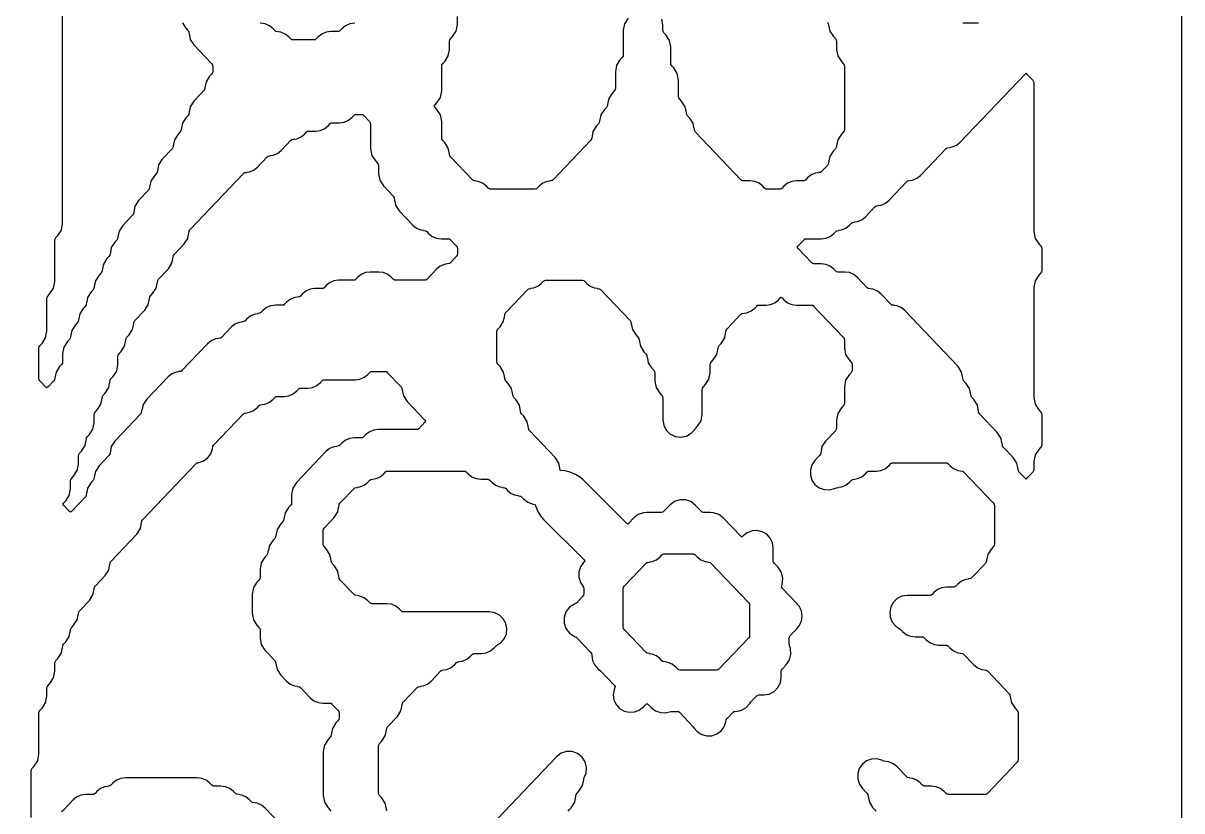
# Model space of a CAD drawing. Header units: millimetres. Extents: x 2 to 65, y 2 to 128.
# Drawn here: x 32.17 to 65.27, y 55.41 to 77.91 of the extents above; entities that cross this region are included whole.
import ezdxf

# ---------------------------------------------------------------- set-up
doc = ezdxf.new("R2010")
doc.units = ezdxf.units.MM
doc.layers.add('CUT', color=1, linetype='Continuous')

msp = doc.modelspace()

# ---------------------------------------------------------------- linework, layer by layer
at = {"layer": 'CUT'}
for points in [[(44.134, 2), (52.134, 2), (52.134, 5), (65.2679, 5), (65.2679, 125), (52.134, 125), (52.134, 128), (44.134, 128), (44.134, 125), (23.134, 125), (23.134, 128), (15.134, 128), (15.134, 125), (2, 125), (2, 5), (15.134, 5), (15.134, 2), (23.134, 2), (23.134, 5), (44.134, 5)], [(54.963, 71.7484), (55.0963, 71.7665), (55.2199, 71.8195), (55.325, 71.9035), (55.3795, 71.9607), (55.4046, 71.9809), (55.47, 71.9897), (55.4696, 71.9927), (55.5474, 72.0033), (55.6711, 72.0563), (55.7761, 72.1403), (55.8306, 72.1975), (55.8558, 72.2177), (55.9212, 72.2265), (55.9208, 72.2295), (55.9986, 72.2401), (56.1223, 72.2931), (56.2273, 72.3771), (56.5074, 72.6711), (56.5326, 72.6912), (56.598, 72.7001), (56.5976, 72.7031), (56.6753, 72.7137), (56.799, 72.7666), (56.9041, 72.8507), (57.4097, 73.3815), (57.4349, 73.4016), (57.5003, 73.4105), (57.4999, 73.4135), (57.5777, 73.424), (57.7013, 73.477), (57.8064, 73.561), (58.5376, 74.3286), (58.5628, 74.3487), (58.6282, 74.3576), (58.6278, 74.3606), (58.7056, 74.3712), (58.8293, 74.4241), (58.9343, 74.5082), (60.7888, 76.4548), (60.8168, 76.4759), (60.8448, 76.4548), (61.0095, 76.2819), (61.0338, 76.2439), (61.0424, 76.1996), (61.0424, 71.9485), (61.0781, 71.7627), (61.1804, 71.6036), (61.235, 71.5462), (61.2594, 71.5082), (61.2679, 71.4639), (61.2679, 70.849), (61.2594, 70.8047), (61.235, 70.7667), (61.1804, 70.7093), (61.0781, 70.5502), (61.0424, 70.3644), (61.0424, 67.2127), (61.0781, 67.027), (61.1804, 66.8678), (61.235, 66.8104), (61.2594, 66.7725), (61.2679, 66.7282), (61.2679, 65.8765), (61.2594, 65.8322), (61.235, 65.7942), (61.1804, 65.7368), (61.0781, 65.5777), (61.0424, 65.3919), (61.0424, 65.1661), (61.0338, 65.1218), (61.0095, 65.0838), (60.8448, 64.911), (60.8168, 64.8898), (60.7888, 64.911), (60.6241, 65.0838), (60.5997, 65.1218), (60.5822, 65.213), (60.5801, 65.2126), (60.5554, 65.3409), (60.4532, 65.5), (60.1729, 65.7942), (60.1486, 65.8322), (60.131, 65.9233), (60.129, 65.9229), (60.1043, 66.0512), (60.002, 66.2104), (59.4962, 66.7413), (59.4718, 66.7793), (59.4543, 66.8705), (59.4522, 66.8701), (59.4275, 66.9984), (59.3253, 67.1575), (59.2706, 67.2149), (59.2462, 67.2529), (59.2287, 67.344), (59.2266, 67.3437), (59.2019, 67.4719), (59.0997, 67.6311), (59.045, 67.6885), (59.0206, 67.7265), (59.0031, 67.8176), (59.0011, 67.8172), (58.9763, 67.9455), (58.8741, 68.1047), (57.3552, 69.699), (57.2502, 69.783), (57.1265, 69.836), (57.0487, 69.8466), (57.0491, 69.8496), (56.9837, 69.8585), (56.9586, 69.8786), (56.6785, 70.1726), (56.5734, 70.2566), (56.4498, 70.3096), (56.372, 70.3202), (56.3724, 70.3232), (56.307, 70.332), (56.2818, 70.3522), (56.0017, 70.6462), (55.8967, 70.7302), (55.773, 70.7832), (55.6397, 70.8013), (55.4366, 70.8013), (55.4046, 70.8056), (55.3795, 70.8257), (55.325, 70.8829), (55.2199, 70.967), (55.0963, 71.02), (54.963, 71.0381), (54.7598, 71.0381), (54.7279, 71.0424), (54.7027, 71.0625), (54.3012, 71.484), (54.2819, 71.5116), (54.3012, 71.5392), (54.4771, 71.724), (54.5023, 71.7441), (54.5342, 71.7484)], [(33.5212, 64.8339), (33.5297, 64.8782), (33.5541, 64.9162), (33.6088, 64.9736), (33.711, 65.1327), (33.7468, 65.3184), (33.7468, 65.5442), (33.7553, 65.5886), (33.7797, 65.6265), (33.8344, 65.6839), (33.9366, 65.8431), (33.9613, 65.9714), (33.9633, 65.971), (33.9809, 66.0621), (34.0053, 66.1001), (34.0599, 66.1575), (34.1622, 66.3166), (34.1979, 66.5024), (34.1979, 66.7282), (34.2065, 66.7725), (34.2308, 66.8104), (34.2855, 66.8678), (34.3877, 67.027), (34.4125, 67.1553), (34.4145, 67.1549), (34.4321, 67.2461), (34.4564, 67.284), (34.5111, 67.3414), (34.6133, 67.5006), (34.638, 67.6289), (34.6401, 67.6285), (34.6576, 67.7196), (34.682, 67.7576), (34.7367, 67.815), (34.8389, 67.9741), (34.8747, 68.1599), (34.8747, 68.3857), (34.8832, 68.43), (34.9076, 68.468), (34.9623, 68.5254), (35.0645, 68.6845), (35.0892, 68.8128), (35.0912, 68.8124), (35.1088, 68.9036), (35.1332, 68.9415), (35.1879, 68.9989), (35.2901, 69.1581), (35.3148, 69.2864), (35.3168, 69.286), (35.3344, 69.3771), (35.3588, 69.4151), (35.639, 69.7093), (35.7412, 69.8684), (35.766, 69.9967), (35.768, 69.9963), (35.7856, 70.0875), (35.8099, 70.1255), (35.8646, 70.1829), (35.9668, 70.342), (35.9915, 70.4703), (35.9936, 70.4699), (36.0111, 70.5611), (36.0355, 70.599), (36.3158, 70.8932), (36.418, 71.0524), (36.4427, 71.1807), (36.4447, 71.1803), (36.4623, 71.2714), (36.4867, 71.3094), (36.7669, 71.6036), (36.8692, 71.7627), (36.8939, 71.891), (36.8959, 71.8906), (36.9135, 71.9818), (36.9378, 72.0197), (38.4607, 73.6182), (38.4859, 73.6384), (38.5513, 73.6473), (38.5509, 73.6502), (38.6287, 73.6608), (38.7523, 73.7138), (38.8574, 73.7978), (39.1375, 74.0918), (39.1626, 74.1119), (39.228, 74.1208), (39.2276, 74.1238), (39.3054, 74.1344), (39.4291, 74.1874), (39.5341, 74.2714), (39.8142, 74.5654), (39.8394, 74.5855), (39.9048, 74.5944), (39.9044, 74.5974), (39.9822, 74.6079), (40.1058, 74.6609), (40.2109, 74.745), (40.2654, 74.8022), (40.2905, 74.8223), (40.3225, 74.8266), (40.5256, 74.8266), (40.6589, 74.8447), (40.7826, 74.8977), (40.8876, 74.9818), (40.9421, 75.039), (40.9673, 75.0591), (40.9992, 75.0634), (41.2024, 75.0634), (41.3357, 75.0815), (41.4593, 75.1345), (41.5644, 75.2185), (41.6189, 75.2757), (41.644, 75.2959), (41.676, 75.3002), (41.834, 75.3002), (41.8659, 75.2959), (41.8911, 75.2757), (42.0604, 75.098), (42.0848, 75.06), (42.0934, 75.0157), (42.0934, 74.3163), (42.1291, 74.1306), (42.2313, 73.9714), (42.286, 73.914), (42.3104, 73.8761), (42.3189, 73.8318), (42.3189, 73.606), (42.3547, 73.4202), (42.4569, 73.2611), (42.7372, 72.9669), (42.7616, 72.9289), (42.7791, 72.8378), (42.7812, 72.8382), (42.8059, 72.7099), (42.9081, 72.5507), (43.2991, 72.1403), (43.4041, 72.0563), (43.5278, 72.0033), (43.6056, 71.9927), (43.6052, 71.9897), (43.6706, 71.9809), (43.6957, 71.9607), (43.7502, 71.9035), (43.8553, 71.8195), (43.979, 71.7665), (44.1123, 71.7484), (44.3154, 71.7484), (44.3473, 71.7441), (44.3725, 71.724), (44.5419, 71.5462), (44.5662, 71.5082), (44.5748, 71.4639), (44.5748, 71.3226), (44.5662, 71.2783), (44.5419, 71.2403), (44.3725, 71.0625), (44.3473, 71.0424), (44.2819, 71.0335), (44.2823, 71.0305), (44.2045, 71.02), (44.0809, 70.967), (43.9758, 70.8829), (43.6957, 70.5889), (43.6706, 70.5688), (43.6387, 70.5645), (42.8039, 70.5645), (42.772, 70.5688), (42.7468, 70.5889), (42.6923, 70.6462), (42.5872, 70.7302), (42.4636, 70.7832), (42.3303, 70.8013), (42.082, 70.8013), (41.9487, 70.7832), (41.825, 70.7302), (41.72, 70.6462), (41.6655, 70.5889), (41.6403, 70.5688), (41.6084, 70.5645), (41.1797, 70.5645), (41.0464, 70.5464), (40.9227, 70.4934), (40.8177, 70.4094), (40.7632, 70.3522), (40.738, 70.332), (40.7061, 70.3277), (40.5029, 70.3277), (40.3696, 70.3096), (40.246, 70.2566), (40.1409, 70.1726), (40.0864, 70.1154), (40.0612, 70.0952), (39.9958, 70.0864), (39.9962, 70.0834), (39.9185, 70.0728), (39.7948, 70.0198), (39.6897, 69.9358), (39.6352, 69.8786), (39.6101, 69.8585), (39.5782, 69.8541), (39.375, 69.8541), (39.2417, 69.836), (39.118, 69.783), (39.013, 69.699), (38.9585, 69.6418), (38.9333, 69.6217), (38.8679, 69.6128), (38.8683, 69.6098), (38.7905, 69.5992), (38.6669, 69.5463), (38.5618, 69.4622), (38.5073, 69.405), (38.4822, 69.3849), (38.4168, 69.376), (38.4172, 69.373), (38.3394, 69.3625), (38.2157, 69.3095), (38.1107, 69.2254), (37.8306, 68.9314), (37.8054, 68.9113), (37.74, 68.9024), (37.7404, 68.8994), (37.6626, 68.8889), (37.539, 68.8359), (37.4339, 68.7519), (36.7027, 67.9843), (36.6775, 67.9642), (36.6121, 67.9553), (36.6125, 67.9523), (36.5347, 67.9417), (36.411, 67.8887), (36.306, 67.8047), (35.6894, 67.1575), (35.5872, 66.9984), (35.5625, 66.8701), (35.5605, 66.8705), (35.5429, 66.7793), (35.5185, 66.7413), (34.7871, 65.9736), (34.6849, 65.8144), (34.6602, 65.6861), (34.6581, 65.6865), (34.6406, 65.5954), (34.6162, 65.5574), (34.3359, 65.2632), (34.2337, 65.1041), (34.209, 64.9758), (34.207, 64.9762), (34.1894, 64.885), (34.165, 64.8471), (34.1103, 64.7897), (34.0081, 64.6305), (33.9834, 64.5022), (33.9814, 64.5026), (33.9638, 64.4114), (33.9394, 64.3735), (33.5492, 63.9638), (33.5212, 63.9427), (33.4932, 63.9638), (33.3219, 64.1436), (33.3026, 64.1712), (33.3219, 64.1989), (33.3832, 64.2632), (33.4854, 64.4223), (33.5212, 64.6081)], [(50.3621, 62.6689), (50.4166, 62.7261), (50.4418, 62.7462), (50.4737, 62.7505), (51.3085, 62.7505), (51.3404, 62.7462), (51.3656, 62.7261), (51.4201, 62.6689), (51.5251, 62.5848), (51.6488, 62.5318), (51.7266, 62.5213), (51.7262, 62.5183), (51.7916, 62.5094), (51.8167, 62.4893), (52.8884, 61.3644), (52.9128, 61.3264), (52.9214, 61.2821), (52.9214, 60.4304), (52.9128, 60.3861), (52.8884, 60.3481), (52.0423, 59.46), (52.0172, 59.4399), (51.9852, 59.4355), (50.9249, 59.4355), (50.893, 59.4399), (50.8678, 59.46), (50.8133, 59.5172), (50.7082, 59.6012), (50.5846, 59.6542), (50.5068, 59.6648), (50.5072, 59.6678), (50.4418, 59.6766), (50.4166, 59.6968), (50.3621, 59.754), (50.2571, 59.838), (50.1334, 59.891), (50.0556, 59.9016), (50.056, 59.9045), (49.9906, 59.9134), (49.9655, 59.9336), (49.3449, 60.5849), (49.3206, 60.6229), (49.312, 60.6672), (49.312, 61.7557), (49.3206, 61.8), (49.3449, 61.8379), (49.9655, 62.4893), (49.9906, 62.5094), (50.056, 62.5183), (50.0556, 62.5213), (50.1334, 62.5318), (50.2571, 62.5848)]]:
    msp.add_lwpolyline(points, close=True, dxfattribs=at)
for points in [[(36.7151, 77.9192), (36.8173, 77.76), (36.872, 77.7026), (36.8964, 77.6647), (36.914, 77.5735), (36.916, 77.5739), (36.9407, 77.4456), (37.0429, 77.2865), (37.5488, 76.7555), (37.5732, 76.7175), (37.5817, 76.6732), (37.5817, 76.5319), (37.5732, 76.4876), (37.5488, 76.4496), (37.4941, 76.3922), (37.3919, 76.233), (37.3672, 76.1048), (37.3651, 76.1051), (37.3476, 76.014), (37.3232, 75.976), (37.0429, 75.6818), (36.9407, 75.5227), (36.916, 75.3944), (36.914, 75.3948), (36.8964, 75.3036), (36.872, 75.2657), (36.8173, 75.2083), (36.7151, 75.0491), (36.6904, 74.9208), (36.6884, 74.9212), (36.6708, 74.8301), (36.6464, 74.7921), (36.5918, 74.7347), (36.4895, 74.5755), (36.4648, 74.4472), (36.4628, 74.4476), (36.4452, 74.3565), (36.4209, 74.3185), (36.1406, 74.0243), (36.0384, 73.8652), (36.0137, 73.7369), (36.0116, 73.7373), (35.9941, 73.6461), (35.9697, 73.6082), (35.915, 73.5508), (35.8128, 73.3916), (35.7881, 73.2633), (35.786, 73.2637), (35.7685, 73.1725), (35.7441, 73.1346), (35.4638, 72.8404), (35.3616, 72.6812), (35.3369, 72.553), (35.3349, 72.5533), (35.3173, 72.4622), (35.2929, 72.4242), (35.0127, 72.13), (34.9105, 71.9709), (34.8857, 71.8426), (34.8837, 71.843), (34.8661, 71.7518), (34.8418, 71.7139), (34.7871, 71.6565), (34.6849, 71.4973), (34.6602, 71.369), (34.6581, 71.3694), (34.6406, 71.2783), (34.6162, 71.2403), (34.5615, 71.1829), (34.4593, 71.0237), (34.4346, 70.8954), (34.4325, 70.8958), (34.415, 70.8047), (34.3906, 70.7667), (34.3359, 70.7093), (34.2337, 70.5502), (34.209, 70.4219), (34.207, 70.4223), (34.1894, 70.3311), (34.165, 70.2931), (34.1103, 70.2357), (34.0081, 70.0766), (33.9834, 69.9483), (33.9814, 69.9487), (33.9638, 69.8575), (33.9394, 69.8196), (33.8848, 69.7622), (33.7825, 69.603), (33.7578, 69.4747), (33.7558, 69.4751), (33.7382, 69.384), (33.7139, 69.346), (33.6592, 69.2886), (33.557, 69.1294), (33.5322, 69.0012), (33.5302, 69.0016), (33.5126, 68.9104), (33.4883, 68.8724), (33.4336, 68.815), (33.3314, 68.6559), (33.2956, 68.4701), (33.2956, 68.2443), (33.2871, 68.2), (33.2627, 68.1621), (33.208, 68.1047), (33.1058, 67.9455), (33.0811, 67.8172), (33.079, 67.8176), (33.0615, 67.7265), (33.0371, 67.6885), (32.8724, 67.5156), (32.8444, 67.4945), (32.8164, 67.5156), (32.6518, 67.6885), (32.6274, 67.7265), (32.6188, 67.7708), (32.6188, 68.6225), (32.6274, 68.6668), (32.6518, 68.7047), (32.7064, 68.7621), (32.8087, 68.9213), (32.8444, 69.107), (32.8444, 70.0432), (32.853, 70.0875), (32.8773, 70.1255), (32.932, 70.1829), (33.0342, 70.342), (33.07, 70.5277), (33.07, 71.7007), (33.0785, 71.745), (33.1029, 71.783), (33.1576, 71.8404), (33.2598, 71.9995), (33.2956, 72.1852), (33.2956, 78.8043)], [(41.6403, 77.9092), (41.5749, 77.9003), (41.5753, 77.8973), (41.4975, 77.8868), (41.3739, 77.8338), (41.2688, 77.7497), (41.2143, 77.6925), (41.1892, 77.6724), (41.1572, 77.6681), (40.9541, 77.6681), (40.8208, 77.65), (40.6971, 77.597), (40.5921, 77.513), (40.5376, 77.4558), (40.5124, 77.4356), (40.4805, 77.4313), (39.8713, 77.4313), (39.8394, 77.4356), (39.8142, 77.4558), (39.7597, 77.513), (39.6547, 77.597), (39.531, 77.65), (39.4532, 77.6605), (39.4536, 77.6635), (39.3882, 77.6724), (39.363, 77.6925), (39.3085, 77.7497), (39.2035, 77.8338), (39.0798, 77.8868), (39.002, 77.8973), (39.0025, 77.9003), (38.937, 77.9092)], [(49.45, 78.0497), (49.3478, 77.8905), (49.312, 77.7048), (49.312, 77.0054), (49.3035, 76.9611), (49.2791, 76.9232), (49.2244, 76.8658), (49.1222, 76.7066), (49.0864, 76.5209), (49.0864, 76.0583), (49.0779, 76.014), (49.0535, 75.976), (48.9988, 75.9186), (48.8966, 75.7595), (48.8719, 75.6312), (48.8699, 75.6316), (48.8523, 75.5404), (48.8279, 75.5024), (48.7733, 75.4451), (48.6711, 75.2859), (48.6463, 75.1576), (48.6443, 75.158), (48.6267, 75.0668), (48.6024, 75.0289), (48.5477, 74.9715), (48.4455, 74.8123), (48.4208, 74.684), (48.4187, 74.6844), (48.4012, 74.5933), (48.3768, 74.5553), (47.3051, 73.4304), (47.2799, 73.4103), (47.2145, 73.4014), (47.2149, 73.3984), (47.1371, 73.3878), (47.0135, 73.3348), (46.9084, 73.2508), (46.8539, 73.1936), (46.8288, 73.1735), (46.7968, 73.1691), (45.5109, 73.1691), (45.479, 73.1735), (45.4538, 73.1936), (45.3993, 73.2508), (45.2942, 73.3348), (45.1706, 73.3878), (45.0928, 73.3984), (45.0932, 73.4014), (45.0278, 73.4103), (45.0026, 73.4304), (44.3821, 74.0817), (44.3577, 74.1197), (44.3402, 74.2109), (44.3381, 74.2105), (44.3134, 74.3388), (44.2112, 74.4979), (44.1565, 74.5553), (44.1321, 74.5933), (44.1236, 74.6376), (44.1236, 75.1002), (44.0878, 75.2859), (43.9856, 75.4451), (43.9243, 75.5094), (43.9051, 75.537), (43.9243, 75.5646), (43.9856, 75.6289), (44.0878, 75.7881), (44.1236, 75.9738), (44.1236, 76.6732), (44.1321, 76.7175), (44.1565, 76.7555), (44.2112, 76.8129), (44.3134, 76.972), (44.3492, 77.1578), (44.3492, 77.3836), (44.3577, 77.4279), (44.3821, 77.4658), (44.4368, 77.5232), (44.539, 77.6824), (44.5748, 77.8681), (44.5748, 78.0939)], [(55.1443, 77.9394), (55.1687, 77.9014), (55.1862, 77.8103), (55.1883, 77.8107), (55.213, 77.6824), (55.3152, 77.5232), (55.3699, 77.4658), (55.3942, 77.4279), (55.4028, 77.3836), (55.4028, 77.1578), (55.4386, 76.972), (55.5408, 76.8129), (55.5954, 76.7555), (55.6198, 76.7175), (55.6284, 76.6732), (55.6284, 74.8744), (55.6198, 74.8301), (55.5954, 74.7921), (55.5408, 74.7347), (55.4386, 74.5755), (55.4138, 74.4472), (55.4118, 74.4476), (55.3942, 74.3565), (55.3699, 74.3185), (55.3152, 74.2611), (55.213, 74.102), (55.1883, 73.9737), (55.1862, 73.9741), (55.1687, 73.8829), (55.1443, 73.8449), (54.9749, 73.6672), (54.9498, 73.647), (54.8843, 73.6382), (54.8848, 73.6352), (54.807, 73.6246), (54.6833, 73.5716), (54.5783, 73.4876), (54.5237, 73.4304), (54.4986, 73.4103), (54.4667, 73.4059), (54.2635, 73.4059), (54.1302, 73.3878), (54.0066, 73.3348), (53.9015, 73.2508), (53.847, 73.1936), (53.8218, 73.1735), (53.7899, 73.1691), (53.4063, 73.1691), (53.3744, 73.1735), (53.3492, 73.1936), (53.2947, 73.2508), (53.1897, 73.3348), (53.066, 73.3878), (52.9327, 73.4059), (52.7296, 73.4059), (52.6976, 73.4103), (52.6725, 73.4304), (51.3752, 74.7921), (51.3508, 74.8301), (51.3333, 74.9212), (51.3312, 74.9208), (51.3065, 75.0491), (51.2043, 75.2083), (51.1496, 75.2657), (51.1252, 75.3036), (51.1077, 75.3948), (51.1056, 75.3944), (51.0809, 75.5227), (50.9787, 75.6818), (50.924, 75.7392), (50.8996, 75.7772), (50.8911, 75.8215), (50.8911, 76.2841), (50.8553, 76.4698), (50.7531, 76.629), (50.6984, 76.6864), (50.6741, 76.7243), (50.6655, 76.7686), (50.6655, 77.2312), (50.6297, 77.417), (50.5275, 77.5761), (50.4729, 77.6335), (50.4485, 77.6715), (50.4399, 77.7158), (50.4399, 77.8595), (50.4143, 78.0175)], [(59.4614, 77.9092), (59.4295, 77.9049), (59.0459, 77.9049), (59.014, 77.9092)], [(42.5531, 55.4136), (42.5355, 55.5047), (42.5335, 55.5043), (42.5087, 55.6326), (42.4065, 55.7918), (42.3519, 55.8492), (42.3275, 55.8871), (42.3189, 55.9314), (42.3189, 57.2567), (42.3275, 57.301), (42.3519, 57.339), (42.4065, 57.3964), (42.5087, 57.5555), (42.5335, 57.6838), (42.5355, 57.6834), (42.5531, 57.7746), (42.5774, 57.8126), (42.8577, 58.1067), (42.9599, 58.2659), (42.9846, 58.3942), (42.9867, 58.3938), (43.0042, 58.485), (43.0286, 58.5229), (43.4236, 58.9375), (43.4487, 58.9576), (43.5141, 58.9665), (43.5137, 58.9695), (43.5915, 58.98), (43.7152, 59.033), (43.8202, 59.1171), (44.1003, 59.4111), (44.1255, 59.4312), (44.1909, 59.4401), (44.1905, 59.4431), (44.2683, 59.4536), (44.3919, 59.5066), (44.497, 59.5906), (44.5515, 59.6478), (44.5766, 59.668), (44.642, 59.6768), (44.6416, 59.6798), (44.7194, 59.6904), (44.8431, 59.7434), (44.9481, 59.8274), (45.0026, 59.8846), (45.0278, 59.9048), (45.0597, 59.9091), (45.2629, 59.9091), (45.3962, 59.9272), (45.5198, 59.9802), (45.6249, 60.0642), (45.6794, 60.1214), (45.7268, 60.1593), (45.8138, 60.2135), (45.9125, 60.3284), (45.9723, 60.4675), (45.9876, 60.6182), (45.9572, 60.7666), (45.8837, 60.899), (45.774, 61.0034), (45.638, 61.0701), (45.4883, 61.093), (43.0295, 61.093), (42.9975, 61.0974), (42.9724, 61.1175), (42.9179, 61.1747), (42.8128, 61.2587), (42.6892, 61.3117), (42.5559, 61.3298), (42.1271, 61.3298), (42.0952, 61.3341), (42.0701, 61.3543), (42.0155, 61.4115), (41.9105, 61.4955), (41.7868, 61.5485), (41.709, 61.5591), (41.7095, 61.5621), (41.644, 61.5709), (41.6189, 61.5911), (41.2239, 62.0056), (41.1996, 62.0436), (41.182, 62.1347), (41.18, 62.1343), (41.1552, 62.2626), (41.053, 62.4218), (40.9984, 62.4792), (40.974, 62.5172), (40.9564, 62.6083), (40.9544, 62.6079), (40.9297, 62.7362), (40.8275, 62.8954), (40.7728, 62.9528), (40.7484, 62.9907), (40.7399, 63.035), (40.7399, 63.4132), (40.7484, 63.4575), (40.7728, 63.4954), (41.053, 63.7896), (41.1552, 63.9488), (41.18, 64.0771), (41.182, 64.0767), (41.1996, 64.1678), (41.2239, 64.2058), (41.6189, 64.6204), (41.644, 64.6405), (41.7095, 64.6494), (41.709, 64.6524), (41.7868, 64.6629), (41.9105, 64.7159), (42.0155, 64.7999), (42.0701, 64.8571), (42.0952, 64.8773), (42.1606, 64.8862), (42.1602, 64.8891), (42.238, 64.8997), (42.3617, 64.9527), (42.4667, 65.0367), (42.5212, 65.0939), (42.5464, 65.1141), (42.5783, 65.1184), (44.7666, 65.1184), (44.7985, 65.1141), (44.8237, 65.0939), (44.8782, 65.0367), (44.9832, 64.9527), (45.1069, 64.8997), (45.2402, 64.8816), (45.4433, 64.8816), (45.4752, 64.8773), (45.5004, 64.8571), (45.5549, 64.7999), (45.66, 64.7159), (45.7836, 64.6629), (45.8614, 64.6524), (45.861, 64.6494), (45.9264, 64.6405), (45.9516, 64.6204), (46.0061, 64.5631), (46.1111, 64.4791), (46.2348, 64.4261), (46.3126, 64.4156), (46.3122, 64.4126), (46.3776, 64.4037), (46.4027, 64.3836), (46.4621, 64.3213), (46.5885, 64.2251), (46.7388, 64.1735), (46.7895, 64.1647), (46.8033, 64.1291), (46.804, 64.1256), (46.8792, 63.9455), (46.9703, 63.8099), (47.0327, 63.7343), (48.1934, 62.5797), (48.2135, 62.5523), (48.1941, 62.5243), (48.1743, 62.5034), (48.0876, 62.3791), (48.0421, 62.2344), (48.0421, 62.0827), (48.0876, 61.9381), (48.1282, 61.8798), (48.1254, 61.8781), (48.1756, 61.8), (48.1841, 61.7557), (48.1841, 61.6143), (48.1756, 61.57), (48.1512, 61.532), (47.9818, 61.3543), (47.9562, 61.3337), (47.9143, 61.3158), (47.7749, 61.2262), (47.6724, 61.0958), (47.6182, 60.9391), (47.6182, 60.7733), (47.6724, 60.6167), (47.7749, 60.4863), (47.9143, 60.3966), (47.9562, 60.3787), (47.9818, 60.3582), (48.3768, 59.9436), (48.4012, 59.9057), (48.4097, 59.8614), (48.4097, 59.8505), (48.4318, 59.7033), (48.4963, 59.5692), (48.5974, 59.46), (48.6586, 59.4111), (49.0601, 58.9896), (49.0801, 58.961), (49.0647, 58.9119), (49.0478, 58.8779), (49.024, 58.7309), (49.0446, 58.5834), (49.1076, 58.4485), (49.2076, 58.3382), (49.3357, 58.2622), (49.4805, 58.2273), (49.6291, 58.2366), (49.7684, 58.2892), (49.886, 58.3805), (49.9608, 58.459), (49.9888, 58.4802), (50.0168, 58.459), (50.1089, 58.3623), (50.2285, 58.2699), (50.3704, 58.2174), (50.5214, 58.2098), (50.6653, 58.247), (50.6993, 58.2516), (50.8573, 58.2516), (50.8893, 58.2473), (50.9144, 58.2271), (51.3094, 57.8126), (51.3306, 57.7795), (51.4283, 57.668), (51.5544, 57.5901), (51.6978, 57.5525), (51.8459, 57.5587), (51.9857, 57.608), (52.1049, 57.6961), (52.193, 57.8153), (52.2423, 57.9551), (52.2531, 58.0114), (52.2775, 58.0493), (52.4469, 58.2271), (52.4721, 58.2473), (52.504, 58.2516), (52.5069, 58.2516), (52.6705, 58.2791), (52.8161, 58.3586), (52.9276, 58.4814), (52.9543, 58.5229), (53.1236, 58.7007), (53.1488, 58.7208), (53.1807, 58.7252), (53.3237, 58.7252), (53.4782, 58.7496), (53.6176, 58.8207), (53.7282, 58.9313), (53.7992, 59.0707), (53.8237, 59.2252), (53.8237, 59.3878), (53.8322, 59.4321), (53.8566, 59.4701), (53.9663, 59.5852), (54.0592, 59.7225), (54.1021, 59.8826), (54.0902, 60.0479), (54.0668, 60.1028), (54.0493, 60.1936), (54.0493, 60.3349), (54.0578, 60.3792), (54.0822, 60.4172), (54.2749, 60.6195), (54.2726, 60.6216), (54.3391, 60.6934), (54.4036, 60.8275), (54.4257, 60.9746), (54.4036, 61.1218), (54.3391, 61.2559), (54.2726, 61.3277), (54.2749, 61.3298), (53.85, 61.7758), (53.8301, 61.8044), (53.8518, 61.8734), (53.8741, 62.0487), (53.8341, 62.2208), (53.7368, 62.3682), (53.631, 62.4792), (53.6066, 62.5172), (53.5981, 62.5615), (53.5981, 62.9215), (53.5761, 63.0681), (53.5122, 63.2018), (53.4118, 63.3109), (53.2838, 63.3858), (53.1396, 63.4198), (52.9917, 63.4101), (52.8531, 63.3574), (52.7361, 63.2664), (52.7238, 63.2535), (52.6958, 63.2323), (52.6678, 63.2535), (52.1655, 63.7807), (52.0409, 63.8759), (51.893, 63.9278), (51.7934, 63.93), (51.7934, 63.9345), (51.6016, 63.9345), (51.5697, 63.9388), (51.5446, 63.9589), (51.3659, 64.1464), (51.2373, 64.2437), (51.0845, 64.295), (50.9233, 64.295), (50.7705, 64.2437), (50.6419, 64.1464), (50.4632, 63.9589), (50.4381, 63.9388), (50.4062, 63.9345), (49.9888, 63.9345), (49.9888, 63.93), (49.8893, 63.9278), (49.7413, 63.8759), (49.6167, 63.7807), (49.4681, 63.6248), (49.4405, 63.6037), (49.4123, 63.624), (48.1611, 64.8686), (48.0851, 64.9306), (47.949, 65.0211), (47.7686, 65.0953), (47.6302, 65.1224), (47.5121, 65.1308), (47.5019, 65.1991), (47.499, 65.1986), (47.4716, 65.3409), (47.3694, 65.5), (46.6379, 66.2678), (46.6136, 66.3057), (46.596, 66.3969), (46.594, 66.3965), (46.5692, 66.5248), (46.467, 66.684), (46.4124, 66.7413), (46.388, 66.7793), (46.3704, 66.8705), (46.3684, 66.8701), (46.3437, 66.9984), (46.2415, 67.1575), (46.1868, 67.2149), (46.1624, 67.2529), (46.1448, 67.344), (46.1428, 67.3437), (46.1181, 67.4719), (46.0159, 67.6311), (45.9612, 67.6885), (45.9368, 67.7265), (45.9192, 67.8176), (45.9172, 67.8172), (45.8925, 67.9455), (45.7903, 68.1047), (45.7356, 68.1621), (45.7112, 68.2), (45.7027, 68.2443), (45.7027, 69.096), (45.7112, 69.1403), (45.7356, 69.1783), (45.7903, 69.2357), (45.8925, 69.3949), (45.9172, 69.5232), (45.9192, 69.5228), (45.9368, 69.6139), (45.9612, 69.6519), (46.5817, 70.3032), (46.6069, 70.3234), (46.6723, 70.3322), (46.6719, 70.3352), (46.7497, 70.3458), (46.8733, 70.3988), (46.9784, 70.4828), (47.0329, 70.54), (47.058, 70.5601), (47.09, 70.5645), (48.1503, 70.5645), (48.1823, 70.5601), (48.2074, 70.54), (48.2619, 70.4828), (48.367, 70.3988), (48.4906, 70.3458), (48.5684, 70.3352), (48.568, 70.3322), (48.6334, 70.3234), (48.6586, 70.3032), (49.5047, 69.4151), (49.5291, 69.3771), (49.5466, 69.286), (49.5487, 69.2864), (49.5734, 69.1581), (49.6756, 68.9989), (49.7303, 68.9415), (49.7547, 68.9036), (49.7722, 68.8124), (49.7743, 68.8128), (49.799, 68.6845), (49.9012, 68.5254), (49.9559, 68.468), (49.9802, 68.43), (49.9978, 68.3388), (49.9998, 68.3392), (50.0246, 68.2109), (50.1268, 68.0518), (50.1814, 67.9944), (50.2058, 67.9564), (50.2144, 67.9121), (50.2144, 67.6863), (50.2501, 67.5006), (50.3523, 67.3414), (50.407, 67.284), (50.4314, 67.2461), (50.4399, 67.2018), (50.4399, 66.5844), (50.4655, 66.4265), (50.5397, 66.2848), (50.6548, 66.1737), (50.7992, 66.1047), (50.9579, 66.0847), (51.1148, 66.116), (51.2538, 66.1952), (51.3607, 66.3142), (51.3752, 66.3369), (51.4299, 66.3943), (51.5321, 66.5534), (51.5679, 66.7392), (51.5679, 67.4385), (51.5764, 67.4828), (51.6008, 67.5208), (51.6555, 67.5782), (51.7577, 67.7374), (51.7934, 67.9231), (51.7934, 68.1489), (51.802, 68.1932), (51.8264, 68.2312), (51.881, 68.2886), (51.9833, 68.4477), (52.008, 68.576), (52.01, 68.5756), (52.0276, 68.6668), (52.0519, 68.7047), (52.1066, 68.7621), (52.2088, 68.9213), (52.2335, 69.0496), (52.2356, 69.0492), (52.2531, 69.1403), (52.2775, 69.1783), (52.6725, 69.5929), (52.6976, 69.613), (52.763, 69.6219), (52.7626, 69.6249), (52.8404, 69.6354), (52.9641, 69.6884), (53.0691, 69.7725), (53.1236, 69.8297), (53.1488, 69.8498), (53.1807, 69.8541), (53.3839, 69.8541), (53.5172, 69.8722), (53.6408, 69.9252), (53.7459, 70.0092), (53.7957, 70.0615), (53.8237, 70.0827), (53.8517, 70.0615), (53.9015, 70.0092), (54.0066, 69.9252), (54.1302, 69.8722), (54.2635, 69.8541), (54.6922, 69.8541), (54.7242, 69.8498), (54.7493, 69.8297), (55.5954, 68.9415), (55.6198, 68.9036), (55.6284, 68.8593), (55.6284, 68.6335), (55.6641, 68.4477), (55.7663, 68.2886), (55.821, 68.2312), (55.8454, 68.1932), (55.8539, 68.1489), (55.8539, 68.0075), (55.8454, 67.9632), (55.821, 67.9253), (55.7663, 67.8679), (55.6641, 67.7087), (55.6284, 67.523), (55.6284, 67.0604), (55.6198, 67.0161), (55.5954, 66.9781), (55.5408, 66.9207), (55.4386, 66.7616), (55.4028, 66.5759), (55.4028, 66.35), (55.3942, 66.3057), (55.3699, 66.2678), (55.0896, 65.9736), (54.9874, 65.8144), (54.9627, 65.6861), (54.9606, 65.6865), (54.9431, 65.5954), (54.9187, 65.5574), (54.7883, 65.4206), (54.7017, 65.2963), (54.6562, 65.1519), (54.656, 65.0004), (54.7012, 64.8559), (54.7877, 64.7315), (54.9074, 64.6387), (55.0493, 64.586), (55.2006, 64.5782), (55.3472, 64.6161), (55.404, 64.6404), (55.47, 64.6494), (55.4696, 64.6524), (55.5474, 64.6629), (55.6711, 64.7159), (55.7761, 64.7999), (55.8306, 64.8571), (55.8558, 64.8773), (55.9212, 64.8862), (55.9208, 64.8891), (55.9986, 64.8997), (56.1223, 64.9527), (56.2273, 65.0367), (56.2818, 65.0939), (56.307, 65.1141), (56.3389, 65.1184), (56.542, 65.1184), (56.6753, 65.1365), (56.799, 65.1895), (56.9041, 65.2735), (56.9586, 65.3307), (56.9837, 65.3508), (57.0156, 65.3552), (58.5272, 65.3552), (58.5591, 65.3508), (58.5843, 65.3307), (58.6388, 65.2735), (58.7438, 65.1895), (58.8675, 65.1365), (58.9453, 65.1259), (58.9449, 65.1229), (59.0103, 65.1141), (59.0354, 65.0939), (59.8815, 64.2058), (59.9059, 64.1678), (59.9144, 64.1235), (59.9144, 63.035), (59.9059, 62.9907), (59.8815, 62.9528), (59.8269, 62.8954), (59.7246, 62.7362), (59.6999, 62.6079), (59.6979, 62.6083), (59.6803, 62.5172), (59.656, 62.4792), (59.261, 62.0646), (59.2358, 62.0445), (59.1704, 62.0356), (59.1708, 62.0326), (59.093, 62.0221), (58.9694, 61.9691), (58.8643, 61.8851), (58.8098, 61.8278), (58.7847, 61.8077), (58.7527, 61.8034), (58.5496, 61.8034), (58.4163, 61.7853), (58.2926, 61.7323), (58.1876, 61.6483), (58.1331, 61.5911), (58.1079, 61.5709), (58.076, 61.5666), (57.4219, 61.5666), (57.2722, 61.5437), (57.1362, 61.4769), (57.0264, 61.3726), (56.9529, 61.2401), (56.9225, 61.0918), (56.9379, 60.9411), (56.9977, 60.8019), (57.0964, 60.6871), (57.1834, 60.6329), (57.2308, 60.595), (57.2853, 60.5378), (57.3903, 60.4537), (57.514, 60.4008), (57.6473, 60.3827), (57.8504, 60.3827), (57.8823, 60.3783), (57.9075, 60.3582), (57.962, 60.301), (58.0671, 60.217), (58.1907, 60.164), (58.324, 60.1459), (58.5272, 60.1459), (58.5591, 60.1415), (58.5843, 60.1214), (58.6388, 60.0642), (58.7438, 59.9802), (58.8675, 59.9272), (58.9453, 59.9166), (58.9449, 59.9136), (59.0103, 59.9048), (59.0354, 59.8846), (59.3155, 59.5906), (59.4206, 59.5066), (59.5442, 59.4536), (59.622, 59.4431), (59.6216, 59.4401), (59.687, 59.4312), (59.7122, 59.4111), (60.3327, 58.7597), (60.3571, 58.7217), (60.3746, 58.6306), (60.3767, 58.631), (60.4014, 58.5027), (60.5036, 58.3435), (60.5583, 58.2861), (60.5827, 58.2482), (60.5912, 58.2039), (60.5912, 56.8786), (60.5827, 56.8343), (60.5583, 56.7963), (59.7122, 55.9082), (59.687, 55.8881), (59.6551, 55.8837), (58.5947, 55.8837), (58.5628, 55.8881), (58.5376, 55.9082), (58.4831, 55.9654), (58.3781, 56.0494), (58.2544, 56.1024), (58.1211, 56.1205), (57.918, 56.1205), (57.8861, 56.1248), (57.8609, 56.145), (57.8064, 56.2022), (57.7013, 56.2862), (57.5777, 56.3392), (57.4999, 56.3498), (57.5003, 56.3527), (57.4349, 56.3616), (57.4097, 56.3818), (57.1296, 56.6758), (57.0246, 56.7598), (56.9009, 56.8128), (56.8231, 56.8233), (56.8235, 56.8263), (56.7575, 56.8353), (56.7007, 56.8596), (56.5541, 56.8975), (56.4028, 56.8897), (56.2609, 56.837), (56.1412, 56.7442), (56.0547, 56.6198), (56.0095, 56.4753), (56.0097, 56.3238), (56.0552, 56.1793), (56.1418, 56.0551), (56.2722, 55.9183), (56.2966, 55.8803), (56.3141, 55.7891), (56.3162, 55.7895), (56.3409, 55.6612), (56.4431, 55.5021), (56.4978, 55.4447), (56.5222, 55.4067)], [(32.3933, 55.2211), (32.3933, 56.5464), (32.4018, 56.5907), (32.4262, 56.6286), (32.4809, 56.686), (32.5831, 56.8452), (32.6188, 57.0309), (32.6188, 58.2039), (32.6274, 58.2482), (32.6518, 58.2861), (32.7064, 58.3435), (32.8087, 58.5027), (32.8444, 58.6884), (32.8444, 58.9142), (32.853, 58.9585), (32.8773, 58.9965), (32.932, 59.0539), (33.0342, 59.213), (33.07, 59.3988), (33.07, 59.6246), (33.0785, 59.6689), (33.1029, 59.7069), (33.1576, 59.7643), (33.2598, 59.9234), (33.2845, 60.0517), (33.2866, 60.0513), (33.3041, 60.1425), (33.3285, 60.1804), (33.3832, 60.2378), (33.4854, 60.397), (33.5101, 60.5253), (33.5122, 60.5249), (33.5297, 60.616), (33.5541, 60.654), (33.6088, 60.7114), (33.711, 60.8706), (33.7357, 60.9988), (33.7377, 60.9984), (33.7553, 61.0896), (33.7797, 61.1276), (34.0599, 61.4218), (34.1622, 61.5809), (34.1869, 61.7092), (34.1889, 61.7088), (34.2065, 61.8), (34.2308, 61.8379), (34.5111, 62.1321), (34.6133, 62.2913), (34.638, 62.4196), (34.6401, 62.4192), (34.6576, 62.5103), (34.682, 62.5483), (35.4134, 63.316), (35.5157, 63.4752), (35.5404, 63.6035), (35.5424, 63.6031), (35.56, 63.6943), (35.5843, 63.7322), (37.1072, 65.3307), (37.1324, 65.3508), (37.1529, 65.3536), (37.3014, 65.3981), (37.4292, 65.4859), (37.524, 65.6086), (37.5766, 65.7545), (37.5902, 65.8253), (37.6146, 65.8633), (38.4607, 66.7514), (38.4859, 66.7716), (38.5513, 66.7804), (38.5509, 66.7834), (38.6287, 66.794), (38.7523, 66.847), (38.8574, 66.931), (38.9119, 66.9882), (38.937, 67.0084), (39.0025, 67.0172), (39.002, 67.0202), (39.0798, 67.0308), (39.2035, 67.0838), (39.3085, 67.1678), (39.363, 67.225), (39.3882, 67.2451), (39.4201, 67.2495), (39.6233, 67.2495), (39.7566, 67.2676), (39.8802, 67.3206), (39.9853, 67.4046), (40.0398, 67.4618), (40.065, 67.4819), (40.0969, 67.4863), (40.3, 67.4863), (40.4333, 67.5044), (40.557, 67.5573), (40.662, 67.6414), (40.7165, 67.6986), (40.7417, 67.7187), (40.7736, 67.723), (41.6535, 67.723), (41.7868, 67.7411), (41.9105, 67.7941), (42.0155, 67.8782), (42.0701, 67.9354), (42.0952, 67.9555), (42.1271, 67.9598), (42.5107, 67.9598), (42.5427, 67.9555), (42.5678, 67.9354), (42.9628, 67.5208), (42.9872, 67.4828), (43.0047, 67.3917), (43.0068, 67.3921), (43.0315, 67.2638), (43.1337, 67.1046), (43.6461, 66.5667), (43.6654, 66.5391), (43.6461, 66.5115), (43.4702, 66.3268), (43.445, 66.3067), (43.4131, 66.3023), (42.3076, 66.3023), (42.1743, 66.2842), (42.0506, 66.2312), (41.9456, 66.1472), (41.8911, 66.09), (41.8659, 66.0699), (41.834, 66.0655), (41.6308, 66.0655), (41.4975, 66.0474), (41.3739, 65.9945), (41.2688, 65.9104), (41.2143, 65.8532), (41.1892, 65.8331), (41.1238, 65.8242), (41.1242, 65.8212), (41.0464, 65.8107), (40.9227, 65.7577), (40.8177, 65.6736), (39.9755, 64.7897), (39.8733, 64.6305), (39.8375, 64.4448), (39.8375, 64.219), (39.829, 64.1747), (39.8046, 64.1367), (39.7499, 64.0793), (39.6477, 63.9201), (39.623, 63.7919), (39.621, 63.7922), (39.6034, 63.7011), (39.579, 63.6631), (39.5243, 63.6057), (39.4221, 63.4466), (39.3974, 63.3183), (39.3954, 63.3187), (39.3778, 63.2275), (39.3534, 63.1896), (39.2988, 63.1322), (39.1965, 62.973), (39.1718, 62.8447), (39.1698, 62.8451), (39.1522, 62.7539), (39.1279, 62.716), (39.0732, 62.6586), (38.971, 62.4994), (38.9352, 62.3137), (38.9352, 62.0879), (38.9267, 62.0436), (38.9023, 62.0056), (38.8476, 61.9482), (38.7454, 61.7891), (38.7096, 61.6033), (38.7096, 61.0563), (38.7454, 60.8706), (38.8476, 60.7114), (38.9023, 60.654), (38.9267, 60.616), (38.9352, 60.5717), (38.9352, 60.3459), (38.971, 60.1602), (39.0732, 60.001), (39.3534, 59.7069), (39.3778, 59.6689), (39.3954, 59.5777), (39.3974, 59.5781), (39.4221, 59.4498), (39.5243, 59.2907), (39.6897, 59.1171), (39.7948, 59.033), (39.9185, 58.98), (39.9962, 58.9695), (39.9958, 58.9665), (40.0612, 58.9576), (40.0864, 58.9375), (40.3665, 58.6435), (40.4715, 58.5595), (40.5952, 58.5065), (40.7285, 58.4884), (40.9317, 58.4884), (40.9636, 58.484), (40.9887, 58.4639), (41.1581, 58.2861), (41.1825, 58.2482), (41.191, 58.2039), (41.191, 58.0625), (41.1825, 58.0182), (41.1581, 57.9803), (41.1034, 57.9229), (41.0012, 57.7637), (40.9765, 57.6354), (40.9745, 57.6358), (40.9569, 57.5446), (40.9325, 57.5067), (40.8778, 57.4493), (40.7756, 57.2901), (40.7399, 57.1044), (40.7399, 55.847), (40.7756, 55.6612), (40.8778, 55.5021), (40.9325, 55.4447), (40.9569, 55.4067)], [(47.7415, 55.4067), (47.7659, 55.4447), (47.8205, 55.5021), (47.9227, 55.6612), (47.9475, 55.7895), (47.9495, 55.7891), (47.9671, 55.8803), (47.9914, 55.9183), (48.0461, 55.9757), (48.1483, 56.1348), (48.173, 56.2631), (48.1751, 56.2627), (48.1945, 56.3636), (48.2502, 56.4928), (48.2631, 56.6555), (48.2229, 56.8137), (48.1338, 56.9505), (48.0055, 57.0514), (47.8515, 57.1055), (47.6883, 57.1072), (47.5332, 57.0562), (47.4029, 56.958), (45.726, 55.1978)], [(39.6995, 54.8446), (39.083, 55.4918), (38.9779, 55.5759), (38.8543, 55.6288), (38.7765, 55.6394), (38.7769, 55.6424), (38.7115, 55.6513), (38.6863, 55.6714), (38.6318, 55.7286), (38.5267, 55.8126), (38.4031, 55.8656), (38.3253, 55.8762), (38.3257, 55.8792), (38.2603, 55.8881), (38.2351, 55.9082), (38.1806, 55.9654), (38.0756, 56.0494), (37.9519, 56.1024), (37.8186, 56.1205), (37.6155, 56.1205), (37.5835, 56.1248), (37.5584, 56.145), (37.5039, 56.2022), (37.3988, 56.2862), (37.2752, 56.3392), (37.1419, 56.3573), (35.0889, 56.3573), (34.9556, 56.3392), (34.832, 56.2862), (34.7269, 56.2022), (34.6724, 56.145), (34.6472, 56.1248), (34.5818, 56.116), (34.5822, 56.113), (34.5044, 56.1024), (34.3808, 56.0494), (34.2757, 55.9654), (34.2212, 55.9082), (34.1961, 55.8881), (34.1641, 55.8837), (33.961, 55.8837), (33.8277, 55.8656), (33.704, 55.8126), (33.599, 55.7286), (33.3189, 55.4346), (33.2605, 55.3879)]]:
    msp.add_lwpolyline(points, dxfattribs=at)

doc.saveas('drawing.dxf')
